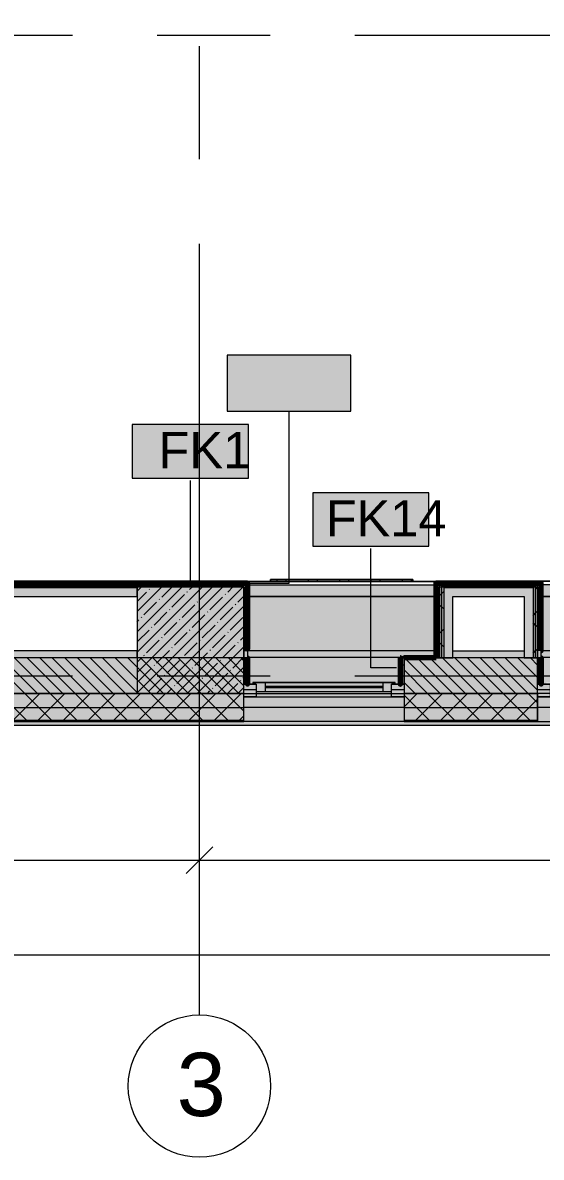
# Model space of a CAD drawing. Header units: millimetres. Extents: x -3817 to 677485, y -22715 to 103890.
# Drawn here: x 7260 to 10174, y -795 to 5581 of the extents above; entities that cross this region are included whole.
import ezdxf

# ---------------------------------------------------------------- set-up
doc = ezdxf.new("R2010")
doc.units = ezdxf.units.MM
doc.layers.add('PDF _Геометрия', color=7, linetype='Continuous', true_color=0x1d1d1d)
doc.layers.add('PDF _Сплошная заливка', color=7, linetype='Continuous', true_color=0xffffff)
doc.layers.add('PDF _Текст', color=7, linetype='Continuous')
doc.styles.add('PDF ArialMT', font='arial.ttf')
doc.styles.add('PDF GOST-Common', font='arial.ttf')

msp = doc.modelspace()

# ---------------------------------------------------------------- hatches: boundary and pattern name
at = {"layer": 'PDF _Сплошная заливка', "transparency": 33554559}
for points in [[(10128.3, 2411.3), (10174.3, 2411.3), (10173.3, 2431.3), (9583, 2431.3), (9583, 2411.3), (10078.3, 2411.3)], [(7148.3, 2406.4), (7903.3, 2406.4), (7903.3, 2411.3), (7098.3, 2411.3), (7098.3, 2406.4)], [(9582, 2356.3), (9582, 2421.3), (8524, 2421.3), (8524, 2356.3), (9382.4, 2356.3)], [(10061.7, 2406.4), (10128.3, 2406.4), (10128.3, 2411.3), (9615.5, 2411.3), (9615.5, 2406.4), (9722.1, 2406.4)], [(12382.3, 2356.3), (12382.3, 2422.3), (10174.3, 2422.3), (10174.3, 2356.3), (12099.8, 2356.3)], [(9582, 2016.3), (9582, 2356.3), (8524, 2356.3), (8523, 2016.3), (9382.4, 2016.3)], [(12381.3, 2016.3), (12383.3, 2016.3), (12382.3, 2071.3), (12382.3, 2072.3), (12382.3, 2356.3), (10174.3, 2356.3), (10173.3, 2051.3), (10528, 2016.3), (12099.8, 2016.3)], [(8503.3, 1863.3), (8523, 1863.3), (8523, 2011.3), (8503.3, 2011.3), (8503.3, 1904)], [(10153.3, 1863.3), (10173.3, 1863.3), (10173.3, 2011.3), (10153.3, 2011.3), (10153.3, 1904)], [(8573, 1823.3), (9333, 1823.3), (9333, 1863.3), (9353, 1863.3), (9353, 1873.3), (8553, 1873.3), (8553, 1863.3), (8573, 1863.3), (8573, 1831.3)], [(9382.4, 1653.4), (9403, 1654.4), (9403, 1811.3), (8503, 1811.3), (8503.3, 1653.4), (8980.9, 1653.4)], [(9403, 1811.3), (9403, 1831.3), (9333, 1831.3), (9333, 1823.3), (8573, 1823.3), (8573, 1831.3), (8503.3, 1831.3), (8503.3, 1811.3), (9382.4, 1811.3)], [(10153.3, 1811.3), (12253.3, 1811.3), (12253.3, 1831.3), (12183.3, 1831.3), (12183.3, 1823.3), (11053.3, 1823.3), (11053.3, 1831.3), (10983.3, 1831.3), (10983.3, 1823.3), (10223.3, 1823.3), (10223.3, 1831.3), (10153.3, 1831.3)], [(10153.3, 1653.4), (12253.3, 1653.4), (12253.3, 1811.3), (10153.3, 1811.3), (10153.3, 1656.3)], [(16753.3, 1631.4), (39003.3, 1631.4), (39003.3, 1653.4), (133.3, 1653.4), (133.3, 1631.4), (16175.8, 1631.4)]]:
    msp.add_hatch(color=256, dxfattribs=at).paths.add_polyline_path(points)
at = {"layer": 'PDF _Сплошная заливка', "true_color": 0xe7e7e7, "transparency": 33554559}
msp.add_hatch(color=254, dxfattribs=at).paths.add_polyline_path([(10078.3, 2356.3), (10078.3, 2406.4), (9628, 2406.4), (9628, 2356.3), (10061.7, 2356.3)])
at = {"layer": 'PDF _Сплошная заливка', "transparency": 33554559}
h = msp.add_hatch(color=256, dxfattribs=at)
h.paths.add_polyline_path([(25678.3, 1831.3), (25678.3, 1863.3), (25657.3, 1863.3), (25657.3, 1872.3), (25628.3, 1872.3), (25628.3, 1863.3), (25608.3, 1863.3), (25608.3, 1831.3), (25658.3, 1831.3)], flags=0)
h.paths.add_polyline_path([(23708.3, 1831.3), (23778.3, 1831.3), (23778.3, 1863.3), (23758.3, 1863.3), (23758.3, 1872.3), (23728.3, 1872.3), (23728.3, 1863.3), (23708.3, 1863.3)], flags=0)
h.paths.add_polyline_path([(22948.3, 1831.3), (22948.3, 1863.3), (22928.3, 1863.3), (22928.3, 1872.3), (22899.3, 1872.3), (22897.5, 1863.3), (22878.3, 1863.3), (22878.3, 1831.3), (22928.3, 1831.3)], flags=0)
h.paths.add_polyline_path([(38213.3, 1831.3), (38212.3, 1872.3), (38183.3, 1872.3), (38183.3, 1863.3), (38163.3, 1863.3), (38163.3, 1831.3)], flags=0)
h.paths.add_polyline_path([(37403.3, 1831.3), (37403.3, 1863.3), (37383.3, 1863.3), (37383.3, 1872.3), (37354.3, 1872.3), (37353.3, 1863.3), (37333.3, 1863.3), (37333.3, 1831.3)], flags=0)
h.paths.add_polyline_path([(26653.3, 1831.3), (26723.3, 1831.3), (26723.3, 1863.3), (26703.3, 1863.3), (26703.3, 1872.3), (26674.3, 1872.3), (26673, 1863.3), (26653.3, 1863.3)], flags=0)
h.paths.add_polyline_path([(27532.3, 1831.3), (27553.3, 1831.3), (27553, 1863.3), (27532.3, 1863.3), (27532.3, 1872.3), (27503.3, 1872.3), (27503.3, 1863.3), (27483.3, 1863.3), (27483.3, 1831.3), (27503.3, 1831.3)], flags=0)
h.paths.add_polyline_path([(36163.3, 1831.3), (36192.3, 1831.3), (36192.3, 1872.4), (36163.3, 1870.4), (36163.3, 1863.3), (36143.3, 1863.3), (36143.3, 1831.3)], flags=0)
h.paths.add_polyline_path([(21803.3, 1831.3), (21853.3, 1831.3), (21853.3, 1863.3), (21832.3, 1863.3), (21832.3, 1872.3), (21803.3, 1872.3), (21803.3, 1863.3), (21783.3, 1863.3), (21783.3, 1831.3)], flags=0)
h.paths.add_polyline_path([(35013.3, 1831.3), (35013.3, 1863.3), (34993.3, 1863.3), (34993.3, 1872.4), (34963.3, 1872.4), (34963.3, 1863.3), (34943.3, 1863.3), (34943.3, 1831.3), (34993.3, 1831.3)], flags=0)
h.paths.add_polyline_path([(21023.3, 1831.3), (21023.3, 1863.3), (21003.3, 1863.3), (21003.3, 1872.3), (20974.3, 1872.3), (20973.3, 1863.3), (20953.3, 1863.3), (20953.5, 1831.3), (21003.3, 1831.3)], flags=0)
h.paths.add_polyline_path([(34183.3, 1831.3), (34183.3, 1863.3), (34163.3, 1863.3), (34163.3, 1872.4), (34134.3, 1872.4), (34134.3, 1831.3), (34163.3, 1831.3)], flags=0)
h.paths.add_polyline_path([(18333.3, 1851.3), (18333.3, 1831.3), (18403.3, 1831.3), (18403.3, 1852.9)], flags=0)
h.paths.add_polyline_path([(19553.3, 1831.3), (19603.3, 1831.3), (19603.3, 1863.3), (19582.3, 1863.3), (19582.3, 2016.3), (17524.3, 2016.3), (17523.3, 1863.3), (17503.3, 1863.3), (17503.3, 1831.3), (17573.3, 1833), (17573.3, 1863.3), (17553.3, 1863.3), (17553.3, 1873.3), (18353.3, 1873.3), (18353.3, 1863.3), (18333.3, 1863.3), (18333.3, 1851.3), (18403.3, 1852.9), (18403.3, 1863.3), (18383.3, 1863.3), (18383.3, 1873.3), (19553.3, 1873.3), (19553.3, 1863.3), (19533.3, 1863.3), (19533.3, 1831.3)], flags=0)
h.paths.add_polyline_path([(29453, 1831.3), (29453, 1863.3), (29432, 1863.3), (29432, 1872.3), (29403, 1872.3), (29403, 1863.3), (29383, 1863.3), (29383, 1831.3), (29433, 1831.3)], flags=0)
h.paths.add_polyline_path([(28574, 1831.3), (28623, 1831.3), (28623, 1863.3), (28603, 1863.3), (28603, 1872.3), (28574, 1872.3), (28573, 1863.3), (28553, 1863.3), (28553.2, 1831.3), (28573, 1831.3)], flags=0)
h.paths.add_polyline_path([(33203.3, 1831.3), (33253.3, 1831.3), (33253.3, 1863.3), (33232.3, 1863.3), (33232.3, 1872.3), (33203.3, 1872.3), (33203.3, 1863.3), (33183.3, 1863.3), (33183.3, 1831.3)], flags=0)
h.paths.add_polyline_path([(30453.3, 1831.3), (30523.3, 1831.3), (30523.3, 1863.3), (30503.3, 1863.3), (30503.3, 1872.3), (30474.3, 1872.3), (30473.3, 1863.3), (30453.3, 1863.3)], flags=0)
h.paths.add_polyline_path([(31353.3, 1831.3), (31353.3, 1863.3), (31333.3, 1863.3), (31333.3, 1872.3), (31303.3, 1872.3), (31303.3, 1863.3), (31283.3, 1863.3), (31283.3, 1831.3), (31333.3, 1831.3)], flags=0)
h.paths.add_polyline_path([(16753.3, 1831.3), (16753.3, 1863.3), (16732.3, 1863.3), (16733.3, 2011.3), (16753.3, 2011.3), (16753.3, 2016.3), (16020.3, 2016.3), (15853.3, 2051.3), (15853.3, 2011.3), (15874.3, 2011.3), (15873.3, 1863.3), (15853.3, 1863.3), (15853.3, 1831.3), (15923.3, 1831.3), (15923.3, 1863.3), (15903.3, 1863.3), (15903.3, 1873.3), (16703.3, 1873.3), (16703.3, 1863.3), (16683.3, 1863.3), (16683.3, 1831.3)], flags=0)
h.paths.add_polyline_path([(13003.3, 1831.3), (13073.3, 1831.3), (13073.3, 1863.3), (13053.3, 1863.3), (13053.3, 1873.3), (13853.3, 1873.3), (13853.3, 1863.3), (13833.3, 1863.3), (13833.3, 1831.3), (13903.3, 1831.3), (13903.3, 1863.3), (13883.3, 1863.3), (13883.3, 1873.3), (15053.3, 1873.3), (15053.3, 1863.3), (15033.3, 1863.3), (15033.3, 1831.3), (15103.3, 1831.3), (15103.3, 1863.3), (15082.3, 1863.3), (15082.3, 2051.2), (14752.4, 2016.3), (13024.1, 2016.3), (13023.3, 1863.3), (13006.2, 1863.3)], flags=0)
h.paths.add_polyline_path([(12253.3, 1831.3), (12253.3, 1863.3), (12232.3, 1863.3), (12233.3, 2011.3), (12403.3, 2011.3), (12403.3, 2051.3), (12383.3, 2051.3), (12383.3, 2016.3), (10528, 2016.3), (10173.3, 2051.3), (10173.3, 1863.3), (10153.3, 1863.3), (10153.3, 1831.3), (10223.3, 1831.3), (10223.3, 1863.3), (10203.3, 1863.3), (10203.3, 1873.3), (11003.3, 1873.3), (11003.3, 1863.3), (10983.3, 1863.3), (10983.3, 1831.3), (11053.3, 1831.3), (11053.3, 1863.3), (11033.3, 1863.3), (11033.3, 1873.3), (12203.3, 1873.3), (12203.3, 1863.3), (12183.3, 1863.3), (12183.3, 1831.3)], flags=0)
h.paths.add_polyline_path([(9403, 1831.3), (9403, 1863.3), (9382, 1863.3), (9383, 2011.3), (9582, 2012.3), (9582, 2016.3), (8523, 2016.3), (8523, 2051.3), (8503.3, 2051.3), (8503.3, 2011.3), (8524, 2011.3), (8523, 1863.3), (8503.3, 1863.3), (8503.3, 1831.3), (8573, 1831.3), (8573, 1863.3), (8553, 1863.3), (8553, 1873.3), (9353, 1873.3), (9353, 1863.3), (9333, 1863.3), (9333, 1831.3), (9383, 1831.3)], flags=0)
h.paths.add_polyline_path([(4803.3, 1831.3), (4873.3, 1831.3), (4873.3, 1863.3), (4853.3, 1863.3), (4853.3, 1873.3), (7023.3, 1873.3), (7023.3, 1863.3), (7003.3, 1863.3), (7003.3, 1831.3), (7073.3, 1831.3), (7073.3, 1863.3), (7052.3, 1863.3), (7052.3, 2016.3), (3994.3, 2016.3), (3993.3, 1851.3), (3973.3, 1851.3), (3973.3, 1831.3), (4043.3, 1831.3), (4043.3, 1863.3), (4023.3, 1863.3), (4023.3, 1873.3), (4823.3, 1873.3), (4823.3, 1863.3), (4803.3, 1863.3)], flags=0)
h.paths.add_polyline_path([(26653.3, 2011.3), (26671.8, 2011.3), (26671.8, 2051.3), (26653.3, 2050.9)], flags=0)
h.paths.add_polyline_path([(26403.3, 2011.3), (26596.8, 2011.3), (26596.8, 2051.3), (26403.3, 2051.3), (26403.3, 2044.9)], flags=0)
h.paths.add_polyline_path([(30053, 2011.3), (30398.3, 2011.3), (30398.3, 2051.3), (30053, 2051.3)], flags=0)
h.paths.add_polyline_path([(27553, 2011.3), (27553.2, 2011.3), (27553, 2034.6)], flags=0)
h.paths.add_polyline_path([(29433, 2011.3), (29453, 2011.3), (29453, 2051.3), (29433, 2051.3)], flags=0)
h.paths.add_polyline_path([(25678.3, 2011.3), (25678.3, 2051.3), (25657.5, 2051.3), (25658.3, 2011.3)], flags=0)
h.paths.add_polyline_path([(33853.3, 2011.3), (34059.3, 2011.3), (34059.3, 2051.3), (33853.3, 2051.3)], flags=0)
h.paths.add_polyline_path([(36211.9, 2011.3), (36213.3, 2011.3), (36211.9, 2051.3)], flags=0)
h.paths.add_polyline_path([(15496.5, 2011.3), (15778.3, 2011.3), (15778.3, 2051.3), (15178.3, 2051.3), (15178.3, 2011.3), (15430.5, 2011.3)], flags=0)
h.paths.add_polyline_path([(22897.5, 2011.3), (22897.5, 2051.3), (22878.3, 2051.3), (22878.3, 2011.3)], flags=0)
h.paths.add_polyline_path([(22753.3, 2011.3), (22823.3, 2011.3), (22823.3, 2051.3), (22753.3, 2051.3)], flags=0)
h.paths.add_polyline_path([(22153.3, 2011.3), (22153.3, 2051.3), (21928.3, 2051.3), (21928.3, 2011.3)], flags=0)
h.paths.add_polyline_path([(10061.7, 2011.3), (10078.3, 2011.3), (10078.3, 2051.3), (9678, 2051.3), (9678, 2011.3), (9869.6, 2011.3)], flags=0)
h.paths.add_polyline_path([(26672.8, 2011.3), (26673, 2011.3), (26672.8, 2051.3)], flags=0)
h.paths.add_polyline_path([(16903.3, 2011.3), (16903.3, 2051.3), (16828.3, 2051.3), (16828.3, 2011.3), (16855.1, 2011.3)], flags=0)
h.paths.add_polyline_path([(30473.3, 2011.3), (30473.3, 2051.3), (30453.3, 2051.3), (30453.3, 2011.3)], flags=0)
h.paths.add_polyline_path([(33253.3, 2011.3), (33253.3, 2051.3), (33233.3, 2051.3), (33233.3, 2011.3)], flags=0)
h.paths.add_polyline_path([(7903.3, 2011.3), (7903.3, 2051.3), (7148.3, 2051.3), (7148.3, 2011.3), (7224.2, 2011.3)], flags=0)
h = msp.add_hatch(color=256, dxfattribs=at)
h.paths.add_polyline_path([(20251.9, 1811.3), (20953.3, 1811.3), (20953.3, 2011.3), (19603.3, 2011.3), (19603.3, 1811.3)], flags=0)
h.paths.add_polyline_path([(7903.3, 1811.3), (7903.3, 2011.3), (7073.3, 2011.3), (7073.3, 1811.3)], flags=0)
h.paths.add_polyline_path([(9403, 1811.3), (10153.3, 1811.3), (10153.3, 2011.3), (9403, 2011.3), (9403, 1831.3)], flags=0)
h.paths.add_polyline_path([(28553, 1811.3), (28553, 2011.3), (27553.3, 2011.3), (27553.3, 1811.3), (28404, 1811.3)], flags=0)
h.paths.add_polyline_path([(16903.3, 1811.3), (16903.3, 2011.3), (16753.3, 2011.3), (16753.3, 1811.3)], flags=0)
h.paths.add_polyline_path([(22153.3, 1811.3), (22153.3, 2011.3), (21853.3, 2011.3), (21853.3, 1811.3)], flags=0)
h.paths.add_polyline_path([(22753.3, 1811.3), (22878.3, 1811.3), (22878.3, 2011.3), (22753.3, 2011.3), (22753.3, 1831.3)], flags=0)
h.paths.add_polyline_path([(25678.3, 1811.3), (25803.3, 1811.3), (25803.3, 2011.3), (25678.3, 2011.3), (25678.3, 1831.3)], flags=0)
h.paths.add_polyline_path([(15103.3, 1811.3), (15853.3, 1811.3), (15853.3, 2011.3), (15103.3, 2011.3), (15103.3, 1831.3)], flags=0)
h.paths.add_polyline_path([(12403.3, 1811.3), (12403.3, 2011.3), (12253.3, 2011.3), (12253.3, 1811.3)], flags=0)
h.paths.add_polyline_path([(26653.3, 1811.3), (26653.3, 2011.3), (26403.3, 2011.3), (26403.3, 1811.3)], flags=0)
h = msp.add_hatch(color=256, dxfattribs=at)
h.paths.add_polyline_path([(30453.3, 1661.3), (30453.3, 1811.3), (29453, 1811.3), (29453, 1661.3)], flags=0)
h.paths.add_polyline_path([(36213.3, 1661.3), (37333.3, 1661.3), (37333.3, 1811.3), (36213.3, 1811.3), (36213.3, 1721.1)], flags=0)
h.paths.add_polyline_path([(38233.3, 1661.3), (39003.3, 1661.3), (39003.3, 1811.3), (38233.3, 1811.3), (38233.3, 1726.1)], flags=0)
h.paths.add_polyline_path([(25686.6, 1661.3), (26653.3, 1661.3), (26653.3, 1811.3), (25678.3, 1811.3), (25678.3, 1661.3)], flags=0)
h.paths.add_polyline_path([(28553, 1661.3), (28553, 1811.3), (27553.3, 1811.3), (27553.3, 1661.3), (28404, 1661.3)], flags=0)
h.paths.add_polyline_path([(1230.3, 1661.3), (3973.3, 1661.3), (3973.3, 1811.3), (-16.7, 1811.3), (-16.7, 1661.3), (353.3, 1661.3)], flags=0)
h.paths.add_polyline_path([(12253.3, 1661.3), (13003.3, 1663.4), (13003.3, 1811.3), (12253.3, 1811.3), (12253.3, 1661.5)], flags=0)
h.paths.add_polyline_path([(15103.3, 1661.3), (15853.3, 1661.3), (15853.3, 1811.3), (15103.3, 1811.3), (15103.3, 1668.6)], flags=0)
h.paths.add_polyline_path([(16753.3, 1661.3), (17503.3, 1661.3), (17503.3, 1811.3), (16753.3, 1811.3), (16753.3, 1672.7)], flags=0)
h.paths.add_polyline_path([(19603.3, 1661.3), (20953.3, 1661.3), (20953.3, 1811.3), (19603.3, 1811.3), (19603.3, 1679.8)], flags=0)
h.paths.add_polyline_path([(33838.7, 1661.3), (34113.3, 1661.3), (34113.3, 1811.3), (33253.3, 1811.3), (33253.3, 1661.3)], flags=0)
h.paths.add_polyline_path([(21853.3, 1661.3), (22878.3, 1661.3), (22878.3, 1811.3), (21853.3, 1811.3), (21853.3, 1685.4)], flags=0)
h.paths.add_polyline_path([(9403, 1661.3), (10153.3, 1661.3), (10153.3, 1811.3), (9403, 1811.3), (9403, 1793.3)], flags=0)
h.paths.add_polyline_path([(8503, 1661.3), (8503, 1811.3), (7073.3, 1811.3), (7073.3, 1661.3), (7903.3, 1661.3)], flags=0)
h = msp.add_hatch(color=256, dxfattribs=at)
h.paths.add_polyline_path([(33838.7, 1653.4), (34113.3, 1653.4), (34113.3, 1658.3), (33253.3, 1658.3), (33253.3, 1653.4)], flags=0)
h.paths.add_polyline_path([(36213.3, 1653.4), (37333.3, 1653.4), (37333.3, 1658.3), (36213.3, 1658.3)], flags=0)
h.paths.add_polyline_path([(38233.3, 1653.4), (39003.3, 1653.4), (39003.3, 1658.3), (38233.3, 1658.3)], flags=0)
h.paths.add_polyline_path([(29453, 1653.4), (30453.3, 1653.4), (30453.3, 1658.3), (29453, 1658.3)], flags=0)
h.paths.add_polyline_path([(28404, 1653.4), (28553, 1653.4), (28553, 1658.3), (27553.3, 1658.3), (27553.3, 1653.4)], flags=0)
h.paths.add_polyline_path([(25686.6, 1653.4), (26653.3, 1653.4), (26653.3, 1658.3), (25678.3, 1658.3), (25678.3, 1653.4)], flags=0)
h.paths.add_polyline_path([(16753.3, 1653.4), (17503.3, 1653.4), (17503.3, 1658.3), (16753.3, 1658.3)], flags=0)
h.paths.add_polyline_path([(12253.3, 1653.4), (13003.3, 1653.4), (13003.3, 1658.3), (12253.3, 1658.3)], flags=0)
h.paths.add_polyline_path([(15103.3, 1653.4), (15853.3, 1653.4), (15853.3, 1658.3), (15103.3, 1658.3)], flags=0)
h.paths.add_polyline_path([(20953.3, 1653.4), (20953.3, 1658.3), (19603.3, 1658.3), (19603.3, 1653.4), (20251.9, 1653.4)], flags=0)
h.paths.add_polyline_path([(21853.3, 1653.4), (22878.3, 1653.4), (22878.3, 1658.3), (21853.3, 1658.3)], flags=0)
h.paths.add_polyline_path([(7903.3, 1653.4), (8503, 1653.4), (8503, 1658.3), (7073.3, 1658.3), (7073.3, 1653.4)], flags=0)
h.paths.add_polyline_path([(3973.3, 1653.4), (3973.3, 1658.3), (-24.7, 1658.3), (-24.7, 1653.4), (3753.3, 1653.4)], flags=0)
h.paths.add_polyline_path([(9403, 1653.4), (10153.3, 1653.4), (10153.3, 1658.3), (9403, 1658.3), (9403, 1654.4)], flags=0)
h = msp.add_hatch(color=256, dxfattribs=at)
h.paths.add_polyline_path([(36556.1, 1658.3), (37333.3, 1658.3), (37333.3, 1661.3), (36213.3, 1661.3), (36213.3, 1658.3)], flags=0)
h.paths.add_polyline_path([(25686.6, 1658.3), (26653.3, 1658.3), (26653.3, 1661.3), (25678.3, 1661.3), (25678.3, 1658.3)], flags=0)
h.paths.add_polyline_path([(39003.3, 1658.3), (39003.3, 1661.3), (38233.3, 1661.3), (38233.3, 1658.3)], flags=0)
h.paths.add_polyline_path([(15103.3, 1658.3), (15853.3, 1658.3), (15853.3, 1661.3), (15103.3, 1661.3)], flags=0)
h.paths.add_polyline_path([(16753.3, 1658.3), (17503.3, 1658.3), (17503.3, 1661.3), (16753.3, 1661.3)], flags=0)
h.paths.add_polyline_path([(33853, 1658.3), (34113.3, 1658.3), (34113.3, 1661.3), (33253.3, 1661.3), (33253.3, 1658.3), (33838.7, 1658.3)], flags=0)
h.paths.add_polyline_path([(7903.3, 1658.3), (8503, 1658.3), (8503, 1661.3), (7073.3, 1661.3), (7073.3, 1658.3)], flags=0)
h.paths.add_polyline_path([(21853.3, 1658.3), (22878.3, 1658.3), (22878.3, 1661.3), (21853.3, 1661.3)], flags=0)
h.paths.add_polyline_path([(29453, 1658.3), (30453.3, 1658.3), (30453.3, 1661.3), (29453, 1661.3)], flags=0)
h.paths.add_polyline_path([(20251.9, 1658.3), (20953.3, 1658.3), (20953.3, 1661.3), (19603.3, 1661.3), (19603.3, 1658.3)], flags=0)
h.paths.add_polyline_path([(27553.3, 1658.3), (28553, 1658.3), (28553, 1661.3), (27553.3, 1661.3)], flags=0)
h.paths.add_polyline_path([(12253.3, 1658.3), (13003.3, 1658.3), (13003.3, 1661.3), (12253.3, 1661.3)], flags=0)
h.paths.add_polyline_path([(-16.7, 1658.3), (3973.3, 1658.3), (3973.3, 1661.3), (-16.7, 1661.3), (-19.7, 1658.3)], flags=0)
h.paths.add_polyline_path([(9403, 1658.3), (10153.3, 1658.3), (10153.3, 1661.3), (9403, 1661.3)], flags=0)

# ---------------------------------------------------------------- linework, layer by layer
at = {"layer": 'PDF _Геометрия', "color": 9, "lineweight": 9, "true_color": 0xc0c0c0}
for points in [[(39273.4, 1631.4), (133.3, 1631.4), (-46.7, 1631.4), (-46.7, 5581.4), (-24.7, 5581.4)], [(10173.3, 2431.3), (9583, 2431.3), (9583, 2411.3)], [(7073.3, 1653.4), (8503, 1653.4), (8503, 1811.3), (9403, 1811.3), (9403, 1653.4), (10153.3, 1653.4), (10153.3, 1811.3), (10153.3, 2011.3), (9603, 2011.3), (9603, 2411.3), (10153.3, 2411.3), (10153.3, 2011.3), (10173.3, 2011.3), (10173.3, 2051.9)], [(7903.3, 2011.3), (7903.3, 2051.3), (7148.3, 2051.3)], [(9582, 2051.3), (8503.3, 2051.3), (8503.3, 2011.3)], [(8523, 2051.3), (8523, 2061.3), (8523, 2016.3), (9582, 2016.3)], [(9678, 2051.3), (10078.3, 2051.3)], [(10173.3, 2016.3), (12383.3, 2016.3), (12383.3, 2051.9)], [(12403.3, 2011.3), (12403.3, 2051.3), (10173.3, 2051.3)], [(9403, 2011.3), (9403, 1811.3), (9403, 1653.4), (8503, 1653.4), (8503, 1811.3), (8503, 2011.3), (7073.3, 2011.3)], [(8573, 1831.3), (8503.3, 1831.3), (8503.3, 1863.3)], [(9403, 1831.3), (9333, 1831.3)], [(10223.3, 1831.3), (10153.3, 1831.3)]]:
    msp.add_lwpolyline(points, dxfattribs=at)
at = {"layer": 'PDF _Геометрия', "color": 253, "lineweight": 9, "true_color": 0xaaaaaa}
for points in [[(5951.9, 5511.3), (7539.4, 5511.3)], [(8015.6, 5511.3), (8650.6, 5511.3)], [(9126.9, 5511.3), (10714.4, 5511.3)], [(8253.3, 4814.8), (8253.3, 5449.8)], [(8253.3, 5.1), (8253.3, 2505.1), (8253.3, 4338.5)], [(5951.9, 1911.3), (7539.4, 1911.3)], [(8015.6, 1911.3), (8650.6, 1911.3)], [(8573, 1863.3), (8503.3, 1863.3)], [(8623, 1853.3), (9283, 1853.3)], [(9126.9, 1911.3), (10714.4, 1911.3)], [(9403, 1863.3), (9333, 1863.3)], [(10223.3, 1863.3), (10153.3, 1863.3)], [(8503, 1793.3), (9403, 1793.3)], [(9283, 1843.3), (8623, 1843.3)], [(10153.3, 1793.3), (12253.3, 1793.3)]]:
    msp.add_lwpolyline(points, dxfattribs=at)
at = {"layer": 'PDF _Геометрия', "color": 7, "lineweight": 9}
for points in [[(9104.1, 3713.2), (8410.1, 3713.2), (8410.1, 3397.9), (9104.1, 3397.9)], [(9104.1, 3713.2), (8410.1, 3713.2), (8410.1, 3397.9), (9104.1, 3397.9)], [(8529.3, 3322.5), (7876.2, 3322.5), (7876.2, 3022.5), (8529.3, 3022.5)], [(9543.3, 2939.6), (8890.2, 2939.6), (8890.2, 2639.6), (9543.3, 2639.6)], [(8523, 2441.3), (9582, 2441.3)], [(10173.3, 2442.3), (12382.3, 2442.3)], [(8503.3, 1811.3), (8503.3, 2411.3), (7903.3, 2411.3), (7903.3, 1811.3)], [(8503, 1811.3), (7073.3, 1811.3)], [(10153.3, 1811.3), (9403, 1811.3)]]:
    msp.add_lwpolyline(points, close=True, dxfattribs=at)
for points in [[(8523, 2431.3), (8757.1, 2431.3), (8757.1, 3393.7)], [(8202.7, 2431.9), (8202.7, 3008.6)], [(9361.3, 1955), (9216.8, 1955), (9216.8, 2625.7)], [(8523, 2432.3), (8523, 2441.3), (8523, 2432.3)], [(9582, 2434), (9582, 2441.3), (9582, 2421.3), (8524, 2421.3)], [(10173.3, 2432.3), (10173.3, 2442.3), (10173.3, 2432.3)], [(12382.3, 2432.8), (12382.3, 2442.3), (12382.3, 2422.3), (10174.3, 2422.3)], [(7085.8, 2011.3), (7085.8, 2418.8), (7098.3, 2418.8), (7148.3, 2418.8), (7903.3, 2418.8)], [(7098.3, 2011.3), (7098.3, 2406.4), (7148.3, 2406.4), (7903.3, 2406.4)], [(9583, 2411.3), (9583, 2012.3), (9583, 2011.3), (9603, 2011.3)], [(9615.5, 2011.3), (9615.5, 2356.3), (9615.5, 2406.4), (9615.5, 2418.8), (10078.3, 2418.8), (10128.3, 2418.8), (10140.8, 2418.8), (10140.8, 2011.3)], [(9628, 2011.3), (9628, 2356.3), (9628, 2406.4), (10078.3, 2406.4), (10128.3, 2406.4), (10128.3, 2011.3)], [(10173.3, 2051.9), (10173.3, 2411.3), (10174.3, 2411.3)], [(9582, 2011.3), (9403, 2011.3)], [(7073.3, 1732.3), (8503, 1732.3)], [(9403, 1732.3), (10153.3, 1732.3)], [(7073.3, 1661.3), (8503, 1661.3)], [(7073.3, 1658.3), (8503, 1658.3)], [(9403, 1661.3), (10153.3, 1661.3)], [(9403, 1658.3), (10153.3, 1658.3)], [(233.3, 874.9), (3953.3, 874.9), (8253.3, 874.9), (12753.3, 874.9), (14253.3, 874.9), (17253.3, 874.9), (18753.3, 874.9), (22453.3, 874.9), (26153.3, 874.9), (29853.3, 874.9), (33553.3, 874.9), (38553.3, 874.9), (39003.3, 874.9), (39003.3, 994.9)], [(8253.3, 680.9), (8253.3, 874.9), (8253.3, 994.9)], [(233.3, 342.6), (39123.3, 342.6)]]:
    msp.add_lwpolyline(points, dxfattribs=at)
at = {"layer": 'PDF _Геометрия', "color": 231, "lineweight": 70, "true_color": 0xff80c0}
for points in [[(7053.3, 2431.3), (8523, 2431.3), (8523, 2061.3), (8524, 2061.3), (8524, 2431.3), (8524, 2432.3), (7053.3, 2432.3), (7052.3, 2432.3), (7052.3, 2052.3), (7053.3, 2052.3)], [(10173.3, 2051.9), (10174.3, 2051.9), (10174.3, 2411.3), (10174.3, 2431.3), (10174.3, 2432.3), (9582, 2432.3), (9582, 2431.3), (9582, 2011.3)], [(9583, 2411.3), (9583, 2431.3), (10173.3, 2431.3)], [(9583, 2012.3), (9403, 2012.3), (9403, 2011.3)]]:
    msp.add_lwpolyline(points, dxfattribs=at)
at = {"layer": 'PDF _Геометрия', "color": 9, "lineweight": 9, "true_color": 0xc0c0c0}
for points in [[(8523, 2411.3), (8523, 2431.3), (7073.3, 2431.3), (7053.3, 2431.3), (7053.3, 2011.3), (7073.3, 2011.3), (7073.3, 2411.3), (8503, 2411.3), (8503, 2061.3), (8523, 2061.3)], [(7148.3, 2431.3), (7085.8, 2431.3), (7073.3, 2431.3), (7073.3, 2011.3), (7148.3, 2011.3), (7148.3, 2356.3), (7903.3, 2356.3), (7903.3, 2431.3)], [(9678, 2356.3), (10078.3, 2356.3), (10078.3, 2011.3), (10153.3, 2011.3), (10153.3, 2431.3), (10140.8, 2431.3), (10078.3, 2431.3), (9603, 2431.3), (9603, 2418.8), (9603, 2356.3), (9603, 2011.3), (9678, 2011.3)], [(9582, 2356.3), (8524, 2356.3)], [(12382.3, 2356.3), (10174.3, 2356.3)], [(8503, 2011.3), (8503, 1863.3), (8523, 1863.3), (8523, 2011.3)], [(9383, 2011.3), (9383, 1863.3), (9403, 1863.3), (9403, 2011.3)], [(13003.3, 1653.4), (13003.3, 1811.3), (13003.3, 1653.4), (12253.3, 1653.4), (12253.3, 1811.3), (10153.3, 1811.3), (10153.3, 1653.4), (12253.3, 1653.4), (12253.3, 1811.3), (12253.3, 2011.3), (13003.3, 2011.3), (13003.3, 1811.3), (15103.3, 1811.3), (15103.3, 1653.4)], [(10153.3, 2011.3), (10153.3, 1863.3), (10173.3, 1863.3), (10173.3, 2011.3)]]:
    msp.add_lwpolyline(points, close=True, dxfattribs=at)
at = {"layer": 'PDF _Геометрия', "lineweight": 9}
for points in [[(7314.4, 2406.4), (7326.9, 2418.8), (7339.4, 2431.3)], [(7385, 2406.4), (7372.5, 2418.8), (7360, 2431.3)], [(7526.5, 2406.4), (7539, 2418.8), (7551.5, 2431.3)], [(7597.1, 2406.4), (7584.6, 2418.8), (7572.1, 2431.3)], [(7738.6, 2406.4), (7751.1, 2418.8), (7763.6, 2431.3)], [(7809.3, 2406.4), (7796.8, 2418.8), (7784.3, 2431.3)], [(9647.8, 2406.4), (9660.3, 2418.8), (9672.8, 2431.3)], [(9718.5, 2406.4), (9706, 2418.8), (9693.5, 2431.3)], [(9859.9, 2406.4), (9872.4, 2418.8), (9884.9, 2431.3)], [(9930.6, 2406.4), (9918.1, 2418.8), (9905.6, 2431.3)], [(10072.1, 2406.4), (10084.6, 2418.8), (10097.1, 2431.3)], [(10153.3, 2395.8), (10140.8, 2408.3), (10130.2, 2418.8), (10117.7, 2431.3)], [(7903.3, 2386.2), (7928.4, 2411.3)], [(7903.3, 2272.2), (8042.4, 2411.3)], [(7903.3, 2158.1), (8156.5, 2411.3)], [(7903.3, 2044.1), (8270.5, 2411.3)], [(7903.3, 1930), (8384.6, 2411.3)], [(7903.3, 1816), (8498.6, 2411.3)], [(7903.3, 2329.2), (7955.8, 2381.8)], [(7970.1, 2396.1), (7972.5, 2398.4)], [(7984.4, 2410.3), (7985.4, 2411.3)], [(8041.4, 2353.3), (8099.4, 2411.3)], [(8098.4, 2296.3), (8169.7, 2367.5)], [(8183.9, 2381.8), (8186.3, 2384.2)], [(8198.2, 2396.1), (8213.5, 2411.3)], [(8255.2, 2339), (8326.5, 2410.3)], [(8397.8, 2367.5), (8400.2, 2369.9)], [(8412, 2381.8), (8441.6, 2411.3)], [(9603, 2361.5), (9615.5, 2374), (9628, 2386.5)], [(7941.6, 2253.5), (8012.9, 2324.8)], [(8012.7, 1811.3), (8503.3, 2302)], [(8027.1, 2339), (8029.5, 2341.4)], [(8155.4, 2239.2), (8226.7, 2310.5)], [(8241, 2324.8), (8243.3, 2327.1)], [(8312.2, 2282), (8383.5, 2353.3)], [(8369.3, 2225), (8440.6, 2296.3)], [(8454.8, 2310.5), (8457.2, 2312.9)], [(8469.1, 2324.8), (8503.3, 2359)], [(9628, 2284.7), (9615.5, 2297.2), (9603, 2309.7)], [(7927.3, 2239.2), (7929.7, 2241.6)], [(7998.6, 2196.5), (8069.9, 2267.8)], [(8084.2, 2282), (8086.5, 2284.4)], [(8212.5, 2182.2), (8283.7, 2253.5)], [(8298, 2267.8), (8300.4, 2270.1)], [(8426.3, 2168), (8497.6, 2239.2)], [(10128.3, 2250.4), (10140.8, 2262.9), (10153.3, 2275.4)], [(7903.3, 2215.2), (7913.1, 2225)], [(7903.3, 2101.1), (7970.1, 2168)], [(7984.4, 2182.2), (7986.7, 2184.6)], [(8055.6, 2139.4), (8126.9, 2210.7)], [(8126.7, 1811.3), (8503.3, 2187.9)], [(8141.2, 2225), (8143.5, 2227.4)], [(8198.2, 2168), (8200.6, 2170.3)], [(8269.5, 2125.2), (8340.8, 2196.5)], [(8355, 2210.7), (8357.4, 2213.1)], [(9603, 2149.4), (9615.5, 2161.9), (9628, 2174.4)], [(10153.3, 2183.7), (10140.8, 2196.2), (10128.3, 2208.7)], [(7955.8, 2039.7), (8027.1, 2110.9)], [(8041.4, 2125.2), (8043.8, 2127.6)], [(8112.7, 2082.4), (8183.9, 2153.7)], [(8255.2, 2110.9), (8257.6, 2113.3)], [(8326.5, 2068.2), (8397.8, 2139.4)], [(8412, 2153.7), (8414.4, 2156.1)], [(8483.3, 2110.9), (8503.3, 2130.9)], [(8012.9, 1982.6), (8084.2, 2053.9)], [(8098.4, 2068.2), (8100.8, 2070.5)], [(8169.7, 2025.4), (8241, 2096.7)], [(8240.8, 1811.3), (8503.3, 2073.9)], [(8312.2, 2053.9), (8314.6, 2056.3)], [(8383.5, 2011.1), (8454.8, 2082.4)], [(8469.1, 2096.7), (8471.4, 2099.1)], [(9628, 2072.5), (9615.5, 2085), (9603, 2097.5)], [(10128.3, 2038.3), (10140.8, 2050.8), (10153.3, 2063.3)], [(7422.9, 1661.3), (7272.9, 1811.3), (7073.3, 2011)], [(7343.6, 1811.3), (7143.6, 2011.3)], [(7564.3, 1661.3), (7414.3, 1811.3), (7214.3, 2011.3)], [(7485, 1811.3), (7285, 2011.3)], [(7705.8, 1661.3), (7555.8, 1811.3), (7355.8, 2011.3)], [(7626.5, 1811.3), (7426.5, 2011.3)], [(7847.2, 1661.3), (7697.2, 1811.3), (7497.2, 2011.3)], [(7767.9, 1811.3), (7567.9, 2011.3)], [(7988.6, 1661.3), (7838.6, 1811.3), (7638.6, 2011.3)], [(7909.3, 1811.3), (7709.3, 2011.3)], [(8130, 1661.3), (7980, 1811.3), (7780, 2011.3)], [(8050.7, 1811.3), (7850.7, 2011.3)], [(7903.3, 1987.1), (7927.3, 2011.1)], [(8271.4, 1661.3), (8121.4, 1811.3), (7921.4, 2011.3)], [(7941.6, 2025.4), (7944, 2027.8)], [(8192.1, 1811.3), (7992.1, 2011.3)], [(8412.9, 1661.3), (8262.9, 1811.3), (8062.9, 2011.3)], [(8069.9, 1925.6), (8141.2, 1996.9)], [(8333.6, 1811.3), (8133.6, 2011.3)], [(8155.4, 2011.1), (8157.8, 2013.5)], [(8503, 1712.6), (8404.3, 1811.3), (8204.3, 2011.3)], [(8226.7, 1968.4), (8298, 2039.7)], [(8475, 1811.3), (8275, 2011.3)], [(8283.7, 1911.3), (8355, 1982.6)], [(8503, 1854), (8345.7, 2011.3)], [(8369.3, 1996.9), (8371.6, 1999.3)], [(8503, 1924.8), (8416.4, 2011.3)], [(8440.6, 1954.1), (8503.3, 2016.8)], [(8503, 1995.5), (8487.1, 2011.3)], [(9606.4, 1811.3), (9406.4, 2011.3)], [(9827.1, 1661.3), (9677.1, 1811.3), (9477.1, 2011.3)], [(9747.8, 1811.3), (9547.8, 2011.3)], [(9968.5, 1661.3), (9818.5, 1811.3), (9618.5, 2011.3)], [(9889.2, 1811.3), (9689.2, 2011.3)], [(10109.9, 1661.3), (9959.9, 1811.3), (9759.9, 2011.3)], [(10030.6, 1811.3), (9830.6, 2011.3)], [(10153.3, 1759.4), (10101.3, 1811.3), (9901.3, 2011.3)], [(10153.3, 1830.1), (9972, 2011.3)], [(10153.3, 1900.8), (10042.8, 2011.3)], [(10153.3, 1971.6), (10113.5, 2011.3)], [(7913.1, 1882.8), (7984.4, 1954.1)], [(7998.6, 1968.4), (8001, 1970.7)], [(8055.6, 1911.3), (8058, 1913.7)], [(8126.9, 1868.6), (8198.2, 1939.9)], [(8212.5, 1954.1), (8214.8, 1956.5)], [(8340.8, 1854.3), (8412, 1925.6)], [(8354.8, 1811.3), (8503.3, 1959.8)], [(8426.3, 1939.9), (8428.7, 1942.2)], [(9685.7, 1661.3), (9535.7, 1811.3), (9403, 1944)], [(7281.5, 1661.3), (7131.5, 1811.3), (7073.3, 1869.6)], [(7970.1, 1825.8), (8041.4, 1897.1)], [(8112.7, 1854.3), (8115, 1856.7)], [(8183.9, 1811.6), (8255.2, 1882.8)], [(8269.5, 1897.1), (8271.9, 1899.5)], [(8411.8, 1811.3), (8469.1, 1868.6)], [(8483.3, 1882.8), (8485.7, 1885.2)], [(8497.6, 1897.1), (8503.3, 1902.8)], [(9464.9, 1811.3), (9403, 1873.3)], [(7205.8, 1661.3), (7355.8, 1811.3)], [(7347.2, 1661.3), (7497.2, 1811.3)], [(7488.6, 1661.3), (7638.6, 1811.3)], [(7630, 1661.3), (7780, 1811.3)], [(7771.4, 1661.3), (7921.4, 1811.3)], [(7912.9, 1661.3), (8062.9, 1811.3)], [(7955.8, 1811.6), (7958.2, 1813.9)], [(8054.3, 1661.3), (8204.3, 1811.3)], [(8069.7, 1811.3), (8098.4, 1840.1)], [(8195.7, 1661.3), (8345.7, 1811.3)], [(8297.8, 1811.3), (8312.2, 1825.8)], [(8326.5, 1840.1), (8328.9, 1842.4)], [(8337.1, 1661.3), (8487.1, 1811.3)], [(8468.9, 1811.3), (8503.3, 1845.8)], [(9403, 1737.3), (9477.1, 1811.3)], [(9544.2, 1661.3), (9403, 1802.6)], [(9468.5, 1661.3), (9618.5, 1811.3)], [(9609.9, 1661.3), (9759.9, 1811.3)], [(9751.3, 1661.3), (9901.3, 1811.3)], [(9892.8, 1661.3), (10042.8, 1811.3)], [(10034.2, 1661.3), (10153.3, 1780.4)], [(8478.5, 1661.3), (8503, 1685.8)]]:
    msp.add_lwpolyline(points, dxfattribs=at)
at = {"layer": 'PDF _Геометрия', "color": 253, "lineweight": 9, "true_color": 0x9b9b9b}
for points in [[(7375.6, 2429.5), (7385.6, 2429.5)], [(7428.4, 2423.4), (7423.8, 2431.3)], [(7467, 2429.5), (7477.1, 2429.5)], [(7496.4, 2427.5), (7494.2, 2431.3)], [(7528, 2429.5), (7538, 2429.5)], [(7538, 2416.3), (7533, 2425)], [(7674.1, 2424.5), (7670.1, 2431.3)], [(7680.4, 2429.5), (7690.4, 2429.5)], [(7704.9, 2431), (7699.8, 2422.2)], [(7771.8, 2429.5), (7781.9, 2429.5)], [(7851.8, 2421.5), (7846.8, 2430.2)], [(7863.3, 2429.5), (7873.3, 2429.5)], [(7950.6, 2429.9), (7945.6, 2421.1)], [(7961.5, 2414.4), (7956.4, 2423.1)], [(8018.6, 2425.8), (8013.6, 2417.1)], [(8046.1, 2429.5), (8056.2, 2429.5)], [(8137.6, 2429.5), (8147.6, 2429.5)], [(8198.5, 2429.5), (8208.6, 2429.5)], [(8233.6, 2430.8), (8233.3, 2431.3)], [(8264.4, 2424.7), (8259.3, 2416)], [(8350.9, 2429.5), (8361, 2429.5)], [(8442.4, 2429.5), (8452.4, 2429.5)], [(9602.7, 2426.3), (9597.7, 2417.6)], [(9640.8, 2431.3), (9639.3, 2428.7)], [(9692.1, 2429.5), (9702.1, 2429.5)], [(9711.2, 2431.3), (9707.4, 2424.6)], [(9783.5, 2429.5), (9793.6, 2429.5)], [(9817.7, 2430.3), (9817, 2431.3)], [(9874.9, 2429.5), (9885, 2429.5)], [(9957.6, 2431.3), (9953.1, 2423.6)], [(10026.2, 2428.2), (10021.1, 2419.5)], [(10057.8, 2429.5), (10067.9, 2429.5)], [(10149.3, 2429.5), (10159.3, 2429.5)], [(7417.5, 2420.9), (7412.5, 2412.2)], [(7485.5, 2416.8), (7482.4, 2411.3)], [(7576.1, 2411.3), (7574.6, 2413.9)], [(7892.8, 2411.3), (7888.4, 2419.1)], [(7909, 2418.7), (7904.7, 2411.3)], [(7998.4, 2411.3), (7998.1, 2412)], [(8139.2, 2411.4), (8134.1, 2420.1)], [(8315.2, 2411.3), (8311.8, 2417.2)], [(8332.4, 2420.6), (8327.4, 2411.9)], [(8509.8, 2379.1), (8504.8, 2387.8)], [(9587.2, 2402.8), (9583, 2410)], [(9723, 2411.3), (9718.2, 2419.6)], [(9806.8, 2414), (9805.3, 2411.3)], [(9899, 2411.3), (9895.9, 2416.7)], [(10173.3, 2363), (10172.1, 2365)], [(8506, 2355.6), (8503, 2350.3)], [(8503.3, 2338.1), (8513.4, 2338.1)], [(8513.9, 2311), (8508.9, 2319.7)], [(8517.2, 2313.9), (8512.1, 2305.2)], [(9598.6, 2358.3), (9593.6, 2349.5)], [(8503.3, 2277.1), (8513.4, 2277.1)], [(9600.6, 2277.1), (9603, 2277.1)], [(10154, 2283.9), (10153.3, 2282.6)], [(10153.3, 2246.6), (10159.3, 2246.6)], [(10165.2, 2242.3), (10160.2, 2233.6)], [(8503.3, 2185.7), (8513.4, 2185.7)], [(8523, 2202.1), (8519.2, 2195.5)], [(9600.6, 2216.2), (9603, 2216.2)], [(10153.3, 2185.7), (10159.3, 2185.7)], [(10173.3, 2180.1), (10169.1, 2187.3)], [(10173.3, 2195.3), (10171.3, 2192)], [(8520.2, 2136.2), (8515.1, 2127.5)], [(9597.5, 2112.5), (9592.5, 2103.8)], [(9600.6, 2124.7), (9603, 2124.7)], [(10163, 2136.9), (10158, 2145.6)], [(9603, 2070.5), (9602.6, 2071.3)], [(10153.3, 2094.2), (10159.3, 2094.2)], [(10167.1, 2068.9), (10162.1, 2077.6)], [(8503.3, 2002.8), (8513.4, 2002.8)], [(8519.1, 1997.3), (8514, 2006)], [(9398.3, 2011.3), (9395.5, 2006.4)], [(9403, 1990.2), (9402.6, 1991)], [(9596.4, 2021), (9591.4, 2029.7)], [(10171.2, 2000.8), (10166.2, 2009.5)], [(8503.3, 1941.8), (8513.4, 1941.8)], [(9387.3, 1972.3), (9397.3, 1972.3)], [(10160, 1959.2), (10155, 1967.9)], [(8519.1, 1890.5), (8514, 1881.8)], [(8523, 1868.5), (8522.2, 1869.9)], [(10153.3, 1911.3), (10159.3, 1911.3)]]:
    msp.add_lwpolyline(points, dxfattribs=at)
at = {"layer": 'PDF _Геометрия', "color": 8, "lineweight": 9, "true_color": 0x808080}
msp.add_lwpolyline([(9453, 2451.3), (8653, 2451.3), (8653, 2441.3), (8653, 2451.3)], close=True, dxfattribs=at)
at = {"layer": 'PDF _Геометрия', "color": 252, "lineweight": 9, "true_color": 0x959595}
for points in [[(8690.1, 2441.3), (8690.1, 2451.3)], [(8740.9, 2441.3), (8740.9, 2451.3)], [(8866.1, 2441.3), (8866.1, 2451.3)], [(8916.9, 2441.3), (8916.9, 2451.3)], [(9042.1, 2441.3), (9042.1, 2451.3)], [(9092.9, 2441.3), (9092.9, 2451.3)], [(9218.1, 2441.3), (9218.1, 2451.3)], [(9268.9, 2441.3), (9268.9, 2451.3)], [(9394, 2441.3), (9394, 2451.3)], [(9444.8, 2441.3), (9444.8, 2451.3)]]:
    msp.add_lwpolyline(points, dxfattribs=at)
at = {"layer": 'PDF _Геометрия', "color": 8, "lineweight": 9, "true_color": 0x808080}
msp.add_lwpolyline([(9453, 2441.3), (9453, 2451.3), (9453, 2441.3)], dxfattribs=at)
at = {"layer": 'PDF _Геометрия', "color": 231, "lineweight": 9, "true_color": 0xff80c0}
for points in [[(9582, 2011.3), (9583, 2011.3), (9583, 2012.3), (9583, 2411.3)], [(10173.3, 2411.3), (10173.3, 2051.9)], [(9403, 2011.3), (9582, 2011.3), (9583, 2011.3), (9583, 2012.3)]]:
    msp.add_lwpolyline(points, dxfattribs=at)
at = {"layer": 'PDF _Геометрия', "color": 7, "lineweight": 70, "true_color": 0xffd2ff}
for points in [[(8523, 2011.3), (8523, 1863.3), (8524, 1863.3), (8524, 2011.3)], [(9382, 2011.3), (9382, 1863.3), (9383, 1863.3), (9383, 2011.3)], [(10173.3, 2011.3), (10173.3, 1863.3), (10174.3, 1863.3), (10174.3, 2011.3)]]:
    msp.add_lwpolyline(points, close=True, dxfattribs=at)
at = {"layer": 'PDF _Геометрия', "color": 253, "lineweight": 13, "true_color": 0xaaaaaa}
for points in [[(8503, 1793.3), (8503, 1863.3), (8573, 1863.3), (8573, 1793.3)], [(9353, 1873.3), (8553, 1873.3), (8553, 1863.3), (8573, 1863.3), (8573, 1823.3), (9333, 1823.3), (9333, 1863.3), (9353, 1863.3)], [(9333, 1793.3), (9333, 1863.3), (9403, 1863.3), (9403, 1793.3)], [(10153.3, 1793.3), (10153.3, 1863.3), (10223.3, 1863.3), (10223.3, 1793.3)]]:
    msp.add_lwpolyline(points, close=True, dxfattribs=at)
for points in [[(8553, 1873.3), (9353, 1873.3)], [(8623, 1873.3), (8623, 1823.3)], [(9283, 1873.3), (9283, 1823.3)]]:
    msp.add_lwpolyline(points, dxfattribs=at)
at = {"layer": 'PDF _Геометрия', "color": 7, "lineweight": 35}
msp.add_lwpolyline([(9382.4, 1863.3), (9383, 1863.3), (9382, 1863.3)], close=True, dxfattribs=at)
at = {"layer": 'PDF _Геометрия', "color": 116, "lineweight": 13, "true_color": 0x008040}
for points in [[(9403, 1732.3), (8503, 1732.3)], [(12253.3, 1732.3), (10153.3, 1732.3)]]:
    msp.add_lwpolyline(points, dxfattribs=at)
at = {"layer": 'PDF _Геометрия', "color": 7, "lineweight": 20}
msp.add_lwpolyline([(8328.3, 949.9), (8253.3, 874.9), (8178.3, 799.9)], dxfattribs=at)
at = {"layer": 'PDF _Геометрия', "color": 253, "lineweight": 9, "true_color": 0xaaaaaa}
msp.add_circle((8253.3, -394.9), 400, dxfattribs=at)
at = {"layer": 'PDF _Геометрия', "color": 253, "lineweight": 20, "true_color": 0xaaaaaa}
msp.add_circle((8253.3, -394.9), 400, dxfattribs=at)
at = {"layer": 'PDF _Сплошная заливка', "lineweight": 9, "transparency": 33554559}
for points in [[(9104.1, 3713.2), (8410.1, 3713.2), (9104.1, 3397.9), (8410.1, 3397.9)], [(8529.3, 3322.5), (7876.2, 3322.5), (8529.3, 3022.5), (7876.2, 3022.5)], [(9543.3, 2939.6), (8890.2, 2939.6), (9543.3, 2639.6), (8890.2, 2639.6)]]:
    msp.add_solid(points, dxfattribs=at)
at = {"layer": 'PDF _Сплошная заливка', "lineweight": 35, "transparency": 33554559}
for points in [[(7073.3, 2411.3), (8523, 2411.3), (7073.3, 2431.3), (8523, 2431.3)], [(8653, 2441.3), (9453, 2441.3), (8653, 2451.3), (9453, 2451.3)], [(8503.3, 1811.3), (8503.3, 2411.3), (7903.3, 1811.3), (7903.3, 2411.3)], [(8523, 2061.3), (8523, 2411.3), (8503.3, 2061.3), (8503.3, 2411.3)], [(9603, 2011.3), (9603, 2411.3), (9583, 2011.3), (9583, 2411.3)], [(9615.5, 2011.3), (9615.5, 2411.3), (9603, 2011.3), (9603, 2411.3)], [(9628, 2011.3), (9628, 2406.4), (9615.5, 2011.3), (9615.5, 2406)], [(10140.8, 2011.3), (10140.8, 2411.3), (10128.3, 2011.3), (10128.3, 2411.3)], [(10153.3, 2011.3), (10153.3, 2411.3), (10140.8, 2011.3), (10140.8, 2411.3)], [(10173.3, 2011.3), (10173.3, 2411.3), (10153.3, 2011.3), (10153.3, 2411.3)], [(9403, 1863.3), (9403, 2011.3), (9383, 1863.3), (9383, 2010.6)]]:
    msp.add_solid(points, dxfattribs=at)
at = {"layer": 'PDF _Сплошная заливка', "color": 254, "lineweight": 35, "true_color": 0xffb9dc, "transparency": 33554559}
for points in [[(8523, 2431.3), (8523, 2432.3), (8503.3, 2431.3)], [(10173.3, 2431.3), (10173.3, 2432.3), (10153.3, 2431.3)], [(10173.3, 2051.9), (10174.3, 2054), (10173.3, 2356.3)], [(9582, 2011.3), (9582, 2012.3), (9403.1, 2011.3)], [(9582, 2011.3), (9583, 2012.3), (9582, 2012.3)]]:
    msp.add_solid(points, dxfattribs=at)
at = {"layer": 'PDF _Сплошная заливка', "color": 254, "lineweight": 35, "true_color": 0xe7e7e7, "transparency": 33554559}
for points in [[(7903.3, 2356.3), (7903.3, 2406.4), (7148.3, 2356.3), (7148.3, 2406.4)], [(10128.3, 2011.3), (10128.3, 2406.4), (10078.3, 2011.3), (10078.3, 2406.4)], [(9678, 2011.3), (9678, 2356.3), (9628, 2011.3), (9628, 2356.3)]]:
    msp.add_solid(points, dxfattribs=at)
at = {"layer": 'PDF _Сплошная заливка', "color": 7, "lineweight": 35, "true_color": 0xffd2ff, "transparency": 33554559}
for points in [[(8523, 1863.3), (8524, 1863.3), (8523, 1873.3)], [(10173.3, 1863.3), (10174.3, 1863.3), (10173.3, 1873.3)]]:
    msp.add_solid(points, dxfattribs=at)

# ---------------------------------------------------------------- texts
at = {"layer": 'PDF _Текст', "char_height": 203.2, "attachment_point": 4, "style": 'PDF GOST-Common'}
for s, insert in [('FK1', (8023.3, 3179.1)), ('FK14', (8963.1, 2796.2))]:
    msp.add_mtext(s, dxfattribs=dict(at, insert=insert))
at = {"layer": 'PDF _Текст', "color": 9, "true_color": 0xbebebe, "insert": (8125.3, -387.7), "char_height": 355.6, "attachment_point": 4, "style": 'PDF ArialMT'}
msp.add_mtext('3', dxfattribs=at)

doc.saveas('drawing.dxf')
